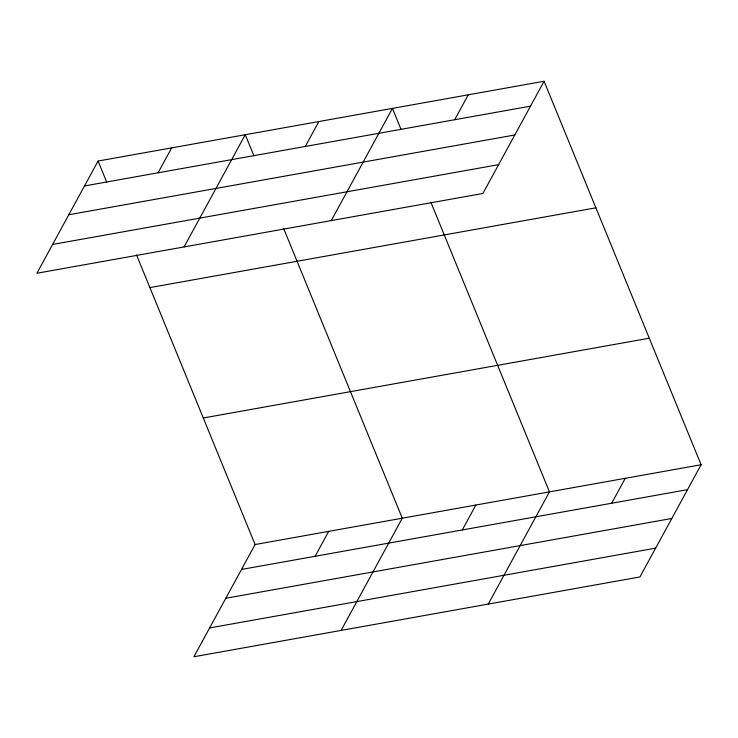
<?xml version="1.0" encoding="UTF-8"?>
<svg xmlns="http://www.w3.org/2000/svg" width="738" height="738" viewBox="0 0 738 738"><rect width="100%" height="100%" fill="white"/><g stroke="black" fill="none" stroke-linecap="round" stroke-linejoin="round"><path stroke-width="1.11" d="M98.08 161.041L36.9 273.254L482.901 193.467L544.081 81.254L98.08 161.041L106.715 182.138M158.08 172.793L171.668 147.877M184.085 246.926L245.256 134.713L253.9 155.801M305.264 146.465L318.853 121.549M331.261 220.597L392.441 108.385L401.075 129.473M454.673 119.741L468.261 94.824M136.512 254.905L255.099 544.533L193.919 656.746L639.92 576.959L701.1 464.746L544.081 81.254M315.098 556.286L328.687 531.369M341.104 630.418L402.275 518.205L283.687 228.568M462.283 529.958L475.872 505.041M488.279 604.081L549.459 491.877L430.872 202.24M611.691 503.233L625.28 478.307M84.492 185.958L530.493 106.171M68.791 214.767L514.792 134.98M52.61 244.444L498.611 164.657M149.897 287.599L595.898 207.812M203.282 417.985L649.283 338.198M255.099 544.533L701.1 464.746M241.511 569.45L687.512 489.663M225.81 598.26L671.811 518.473M209.629 627.937L655.63 548.149"/></g></svg>
